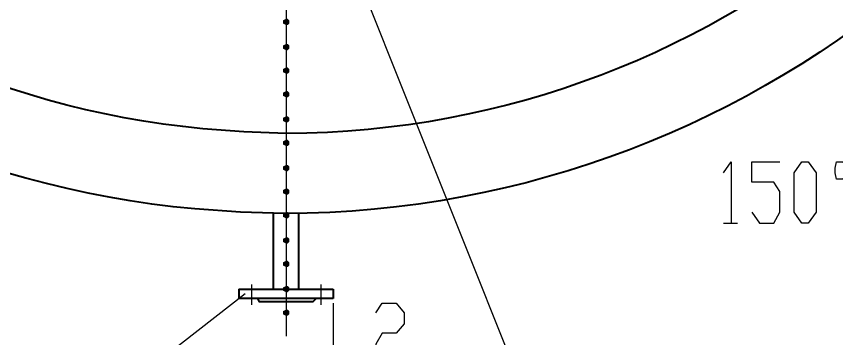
# Model space of a CAD drawing. Header units: millimetres. Extents: x 0 to 822, y 14 to 1153.
# Drawn here: x 223.1 to 317, y 148.7 to 185.6 of the extents above; entities that cross this region are included whole.
import ezdxf

# ---------------------------------------------------------------- set-up
doc = ezdxf.new("R2010")
doc.units = ezdxf.units.MM
doc.layers.add('1', color=7, linetype='Continuous')

msp = doc.modelspace()

# ---------------------------------------------------------------- hatches: boundary and pattern name
h = msp.add_hatch(color=0)
h.dxf.hatch_style = 2
h.paths.add_polyline_path([(253.98, 184.641732), (253.62, 184.821732), (253.62, 185.181732), (253.98, 185.361732), (254.16, 185.361732), (254.34, 185.181732), (254.34, 184.821732), (254.16, 184.641732)])
h = msp.add_hatch(color=0)
h.dxf.hatch_style = 2
h.paths.add_polyline_path([(253.98, 181.761732), (253.62, 181.941732), (253.62, 182.301732), (253.98, 182.481732), (254.16, 182.481732), (254.34, 182.301732), (254.34, 181.941732), (254.16, 181.761732)])
h = msp.add_hatch(color=0)
h.dxf.hatch_style = 2
h.paths.add_polyline_path([(253.98, 179.061732), (253.62, 179.241732), (253.62, 179.601732), (253.98, 179.781732), (254.16, 179.781732), (254.34, 179.601732), (254.34, 179.241732), (254.16, 179.061732)])
h = msp.add_hatch(color=0)
h.dxf.hatch_style = 2
h.paths.add_polyline_path([(253.98, 176.361732), (253.62, 176.541732), (253.62, 176.901732), (253.98, 177.081732), (254.16, 177.081732), (254.34, 176.901732), (254.34, 176.541732), (254.16, 176.361732)])
h = msp.add_hatch(color=0)
h.dxf.hatch_style = 2
h.paths.add_polyline_path([(253.98, 173.481732), (253.62, 173.661732), (253.62, 174.021732), (253.98, 174.201732), (254.16, 174.201732), (254.34, 174.021732), (254.34, 173.661732), (254.16, 173.481732)])
h = msp.add_hatch(color=0)
h.dxf.hatch_style = 2
h.paths.add_polyline_path([(253.98, 170.781732), (253.62, 170.961732), (253.62, 171.321732), (253.98, 171.501732), (254.16, 171.501732), (254.34, 171.321732), (254.34, 170.961732), (254.16, 170.781732)])
h = msp.add_hatch(color=0)
h.dxf.hatch_style = 2
h.paths.add_polyline_path([(253.98, 167.901732), (253.62, 168.081732), (253.62, 168.441732), (253.98, 168.621732), (254.16, 168.621732), (254.34, 168.441732), (254.34, 168.081732), (254.16, 167.901732)])
h = msp.add_hatch(color=0)
h.dxf.hatch_style = 2
h.paths.add_polyline_path([(253.98, 165.201732), (253.62, 165.381732), (253.62, 165.741732), (253.98, 165.921732), (254.16, 165.921732), (254.34, 165.741732), (254.34, 165.381732), (254.16, 165.201732)])
h = msp.add_hatch(color=0)
h.dxf.hatch_style = 2
h.paths.add_polyline_path([(253.98, 162.501732), (253.62, 162.681732), (253.62, 163.041732), (253.98, 163.221732), (254.16, 163.221732), (254.34, 163.041732), (254.34, 162.681732), (254.16, 162.501732)])
h = msp.add_hatch(color=0)
h.dxf.hatch_style = 2
h.paths.add_polyline_path([(253.98, 159.621732), (253.62, 159.801732), (253.62, 160.161732), (253.98, 160.341732), (254.16, 160.341732), (254.34, 160.161732), (254.34, 159.801732), (254.16, 159.621732)])
h = msp.add_hatch(color=0)
h.dxf.hatch_style = 2
h.paths.add_polyline_path([(253.98, 156.921732), (253.62, 157.101732), (253.62, 157.461732), (253.98, 157.641732), (254.16, 157.641732), (254.34, 157.461732), (254.34, 157.101732), (254.16, 156.921732)])
h = msp.add_hatch(color=0)
h.dxf.hatch_style = 2
h.paths.add_polyline_path([(253.98, 154.041732), (253.62, 154.221732), (253.62, 154.581732), (253.98, 154.761732), (254.16, 154.761732), (254.34, 154.581732), (254.34, 154.221732), (254.16, 154.041732)])
h = msp.add_hatch(color=0)
h.dxf.hatch_style = 2
h.paths.add_polyline_path([(253.98, 151.341732), (253.62, 151.521732), (253.62, 151.881732), (253.98, 152.061732), (254.16, 152.061732), (254.34, 151.881732), (254.34, 151.521732), (254.16, 151.341732)])

# ---------------------------------------------------------------- linework, layer by layer
at = {"layer": '1', "color": 0, "lineweight": 25}
for points in [[(259.38, 197.241732), (282.78, 138.561732), (296.64, 138.561732)], [(253.98, 187.521732), (253.98, 185.181732)], [(253.98, 184.641732), (253.98, 182.481732)], [(253.98, 181.941732), (253.98, 179.781732)], [(253.98, 179.061732), (253.98, 176.901732)], [(253.98, 176.361732), (253.98, 174.201732)], [(253.98, 173.661732), (253.98, 171.321732)], [(253.98, 170.781732), (253.98, 168.621732)], [(304.02, 167.721732), (304.92, 168.981732), (304.92, 161.961732)], [(307.26, 163.221732), (308.16, 161.961732), (309.78, 161.961732), (310.5, 163.221732), (310.5, 165.561732), (309.78, 166.641732), (307.26, 166.641732), (307.26, 168.981732), (310.5, 168.981732)], [(313.02, 161.961732), (312.12, 163.221732), (312.12, 167.721732), (313.02, 168.981732), (313.74, 168.981732), (314.64, 167.721732), (314.64, 163.221732), (313.74, 161.961732), (313.02, 161.961732)], [(317.7, 168.981732), (318.06, 168.261732), (318.06, 167.721732), (317.7, 167.001732), (316.98, 167.001732), (316.8, 167.721732), (316.8, 168.261732), (316.98, 168.981732), (317.7, 168.981732)], [(253.98, 168.081732), (253.98, 165.741732)], [(253.98, 165.201732), (253.98, 163.041732)], [(253.98, 162.501732), (253.98, 160.341732)], [(304.02, 161.961732), (305.64, 161.961732)], [(253.98, 159.801732), (253.98, 157.461732)], [(253.98, 156.921732), (253.98, 154.761732)], [(250.02, 154.941732), (250.02, 152.601732)], [(257.94, 154.941732), (257.94, 152.601732)], [(253.98, 154.221732), (253.98, 151.881732)], [(249.3, 153.861732), (229.68, 138.561732)], [(259.38, 152.781732), (259.38, 145.761732), (262.62, 145.761732)], [(264.24, 151.701732), (264.96, 152.781732), (266.58, 152.781732), (267.48, 151.701732), (267.48, 150.441732), (266.58, 149.361732), (264.96, 149.361732), (264.24, 148.101732), (264.24, 145.761732), (267.48, 145.761732)], [(253.98, 151.341732), (253.98, 149.001732)]]:
    msp.add_lwpolyline(points, dxfattribs=at)
at = {"layer": '1', "color": 0, "lineweight": 40}
for points in [[(252.54, 154.401732), (252.54, 163.041732)], [(255.42, 154.401732), (255.42, 163.041732)], [(248.58, 154.401732), (259.38, 154.401732)], [(248.58, 154.401732), (259.38, 154.401732)], [(248.58, 154.401732), (248.58, 153.321732)], [(259.38, 154.401732), (259.38, 153.321732)], [(259.38, 153.321732), (248.58, 153.321732)], [(259.38, 153.321732), (248.58, 153.321732)], [(257.4, 153.321732), (257.04, 152.961732), (250.92, 152.961732), (250.74, 153.321732)], [(257.04, 152.961732), (250.92, 152.961732)]]:
    msp.add_lwpolyline(points, dxfattribs=at)
for points in [[(364.86, 274.101732), (364.86, 274.101732), (364.68, 279.141732), (364.68, 279.141732), (364.68, 279.141732), (364.32, 284.181732), (364.32, 284.181732), (364.32, 284.181732), (363.78, 289.401732), (363.78, 289.401732), (356.22, 342.321732), (312.3, 382.281732), (259.02, 384.801732), (259.02, 384.801732), (253.8, 384.981732), (253.8, 384.981732), (253.8, 384.981732), (248.76, 384.801732), (248.76, 384.801732), (193.32, 382.281732), (148.32, 339.441732), (143.28, 284.181732), (143.28, 284.181732), (142.92, 279.141732), (142.92, 279.141732), (142.92, 279.141732), (142.92, 274.101732), (142.92, 274.101732), (142.92, 274.101732), (142.92, 268.881732), (142.92, 268.881732), (142.92, 268.881732), (143.28, 263.841732), (143.28, 263.841732), (148.14, 210.561732), (190.44, 168.441732), (243.54, 163.581732), (243.54, 163.581732), (248.76, 163.221732), (248.76, 163.221732), (248.76, 163.221732), (253.8, 163.041732), (253.8, 163.041732), (309.24, 163.221732), (356.04, 203.901732), (363.78, 258.621732), (363.78, 258.621732), (364.32, 263.841732), (364.32, 263.841732), (364.32, 263.841732), (364.68, 268.881732), (364.68, 268.881732), (364.68, 268.881732), (364.86, 274.101732), (364.86, 274.101732)], [(355.68, 274.101732), (355.68, 274.101732), (355.68, 278.781732), (355.68, 278.781732), (355.68, 278.781732), (355.32, 283.641732), (355.32, 283.641732), (355.32, 283.641732), (354.78, 288.501732), (354.78, 288.501732), (347.58, 336.921732), (307.62, 373.281732), (258.84, 375.621732), (258.84, 375.621732), (253.98, 375.801732), (253.98, 375.801732), (253.98, 375.801732), (249.12, 375.621732), (249.12, 375.621732), (198.54, 373.101732), (157.68, 334.221732), (152.82, 283.641732), (152.82, 283.641732), (152.46, 278.781732), (152.46, 278.781732), (152.46, 278.781732), (152.28, 274.101732), (152.28, 274.101732), (152.28, 274.101732), (152.46, 269.241732), (152.46, 269.241732), (152.46, 269.241732), (152.82, 264.381732), (152.82, 264.381732), (157.5, 215.781732), (195.84, 177.441732), (244.44, 172.761732), (244.44, 172.761732), (249.12, 172.401732), (249.12, 172.401732), (249.12, 172.401732), (253.98, 172.221732), (253.98, 172.221732), (304.56, 172.401732), (347.4, 209.481732), (354.78, 259.521732), (354.78, 259.521732), (355.32, 264.381732), (355.32, 264.381732), (355.32, 264.381732), (355.68, 269.241732), (355.68, 269.241732), (355.68, 269.241732), (355.68, 274.101732), (355.68, 274.101732)]]:
    msp.add_open_spline(points, degree=3, knots=[0, 0, 0, 0, 1, 1, 1, 2, 2, 2, 3, 3, 3, 4, 4, 4, 5, 5, 5, 6, 6, 6, 7, 7, 7, 8, 8, 8, 9, 9, 9, 10, 10, 10, 11, 11, 11, 12, 12, 12, 13, 13, 13, 14, 14, 14, 15, 15, 15, 16, 16, 16, 17, 17, 17, 18, 18, 18, 18], dxfattribs=at)

doc.saveas('drawing.dxf')
